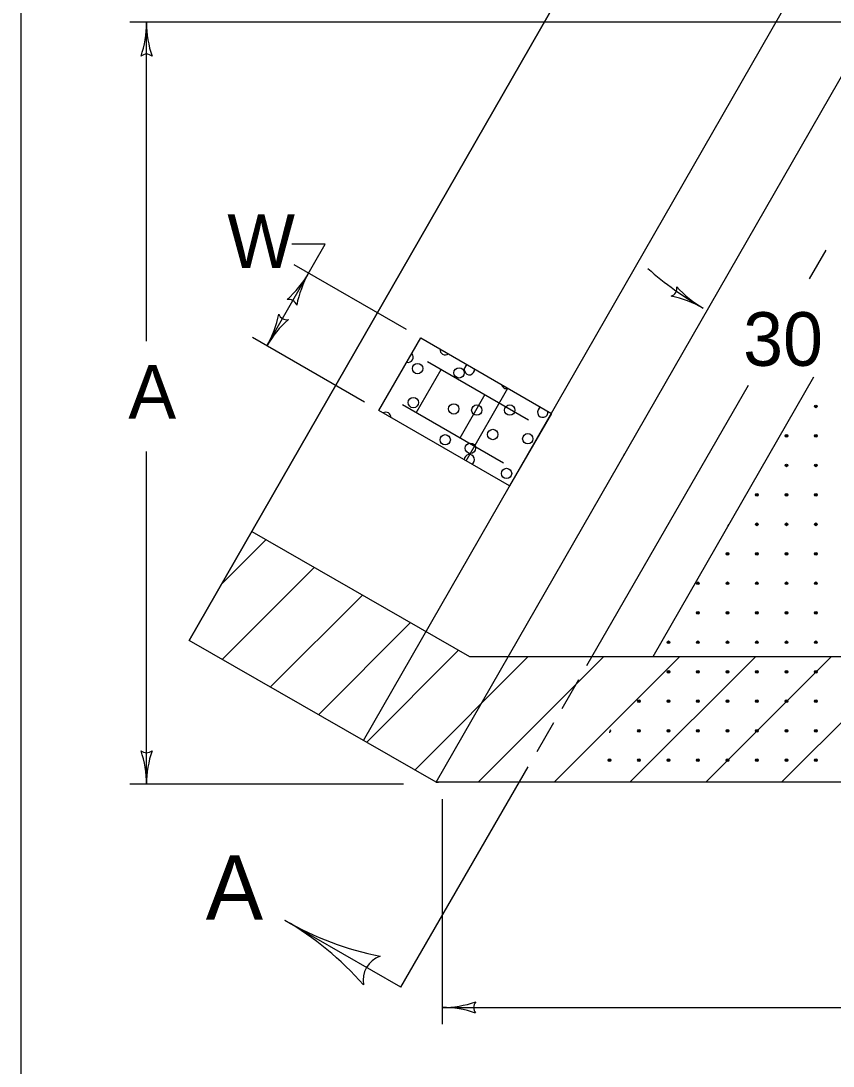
# Model space of a CAD drawing. Extents: x 1007 to 1035.5, y 1000.5 to 1021.5.
# Drawn here: x 1007 to 1010.034, y 1015.147 to 1019.05 of the extents above; entities that cross this region are included whole.
import ezdxf

# ---------------------------------------------------------------- set-up
doc = ezdxf.new("R2010")
doc.units = 0
for name, color, linetype in [('Level 1', 7, 'Continuous'), ('Level 10', 7, 'Continuous'), ('Level 11', 7, 'Continuous')]:
    doc.layers.add(name, color=color, linetype=linetype)

msp = doc.modelspace()

# ---------------------------------------------------------------- linework, layer by layer
at = {"layer": 'Level 1'}
for p, q in [((1009.5709, 1020.1189), (1007.6285, 1016.7361)), ((1009.5709, 1020.1189), (1007.6285, 1016.7361)), ((1007.6285, 1016.7361), (1009.5709, 1020.1189)), ((1008.2798, 1016.3623), (1010.0057, 1019.368)), ((1010.0992, 1019.0453), (1007.4067, 1019.0453)), ((1007.4692, 1017.8534), (1007.4692, 1019.0453)), ((1008.5511, 1016.2065), (1010.1868, 1019.0553)), ((1007.9187, 1017.836), (1008.1368, 1018.2159)), ((1008.1368, 1018.2159), (1008.0117, 1018.2159)), ((1009.9458, 1018.0864), (1010.0077, 1018.1937)), ((1008.4399, 1017.8974), (1008.0203, 1018.1385)), ((1008.2835, 1017.6265), (1007.8644, 1017.8671)), ((1008.5188, 1017.778), (1008.8964, 1017.5603)), ((1008.4764, 1017.5859), (1008.5701, 1017.7483)), ((1009.3617, 1016.6758), (1009.9613, 1017.7203)), ((1008.6631, 1017.4068), (1008.8188, 1017.6781)), ((1009.1136, 1016.6431), (1009.718, 1017.69)), ((1008.7328, 1017.6546), (1008.6389, 1017.4922)), ((1008.8028, 1017.3978), (1008.4249, 1017.6157)), ((1007.4692, 1016.1991), (1007.4692, 1017.4416)), ((1009.252, 1017.4273), (1009.2553, 1017.4332)), ((1007.8622, 1017.1431), (1008.676, 1016.6758)), ((1007.7491, 1016.9462), (1007.9154, 1017.1124)), ((1007.7516, 1016.6654), (1008.0953, 1017.0092)), ((1007.7491, 1016.9461), (1007.7491, 1016.9462)), ((1007.7491, 1016.9462), (1007.7491, 1016.9462)), ((1007.9314, 1016.5621), (1008.2753, 1016.9059)), ((1008.1115, 1016.4589), (1008.4551, 1016.8027)), ((1008.5511, 1016.2065), (1007.6285, 1016.7361)), ((1008.2913, 1016.3557), (1008.635, 1016.6993)), ((1008.4712, 1016.2523), (1008.8947, 1016.6758)), ((1008.676, 1016.6758), (1015.3948, 1016.6758)), ((1008.7084, 1016.2065), (1009.1778, 1016.6758)), ((1008.9917, 1016.2065), (1009.4611, 1016.6758)), ((1009.2748, 1016.2065), (1009.7443, 1016.6758)), ((1009.5581, 1016.2065), (1010.0273, 1016.6758)), ((1009.8413, 1016.2065), (1010.3106, 1016.6758)), ((1009.0822, 1016.5889), (1009.0198, 1016.4806)), ((1008.9282, 1016.3218), (1008.9908, 1016.4303)), ((1008.4194, 1015.4408), (1008.8946, 1016.2638)), ((1008.429, 1016.1991), (1007.4067, 1016.1991)), ((1008.5511, 1016.2065), (1008.5597, 1016.2065)), ((1015.5198, 1016.2065), (1008.5511, 1016.2065)), ((1008.5733, 1016.144), (1008.5733, 1015.303)), ((1008.4194, 1015.4408), (1007.9858, 1015.691)), ((1008.5733, 1015.3655), (1011.8184, 1015.3655))]:
    msp.add_line(p, q, dxfattribs=at)
msp.add_lwpolyline([(1008.9815, 1017.5843), (1008.8249, 1017.3133), (1008.3373, 1017.5948), (1008.4938, 1017.8658)], close=True, dxfattribs=at)
for centre, radius in [((1008.4816, 1017.7513), 0.0193), ((1008.6364, 1017.7355), 0.0193), ((1008.4657, 1017.6244), 0.0193), ((1008.6165, 1017.6006), 0.0193), ((1008.7028, 1017.5966), 0.0193), ((1008.8258, 1017.5966), 0.0193), ((1009.9692, 1017.6103), 0.00501), ((1009.9692, 1017.6103), 0.0025), ((1008.7622, 1017.5053), 0.0193), ((1008.5848, 1017.4856), 0.0193), ((1008.8932, 1017.4895), 0.0193), ((1009.8591, 1017.5002), 0.00501), ((1009.8591, 1017.5002), 0.0025), ((1009.9692, 1017.5002), 0.00501), ((1009.9692, 1017.5002), 0.0025), ((1008.6789, 1017.4537), 0.0193), ((1008.8138, 1017.3598), 0.0193), ((1009.8591, 1017.3901), 0.00501), ((1009.8591, 1017.3901), 0.0025), ((1009.9692, 1017.3901), 0.00501), ((1009.9692, 1017.3901), 0.0025), ((1009.7489, 1017.28), 0.00501), ((1009.8591, 1017.28), 0.00501), ((1009.9692, 1017.28), 0.00501), ((1009.7489, 1017.28), 0.0025), ((1009.8591, 1017.28), 0.0025), ((1009.9692, 1017.28), 0.0025), ((1009.7489, 1017.1698), 0.00501), ((1009.7489, 1017.1698), 0.0025), ((1009.8591, 1017.1698), 0.00501), ((1009.8591, 1017.1698), 0.0025), ((1009.9692, 1017.1698), 0.00501), ((1009.9692, 1017.1698), 0.0025), ((1009.6388, 1017.0597), 0.00501), ((1009.6388, 1017.0597), 0.0025), ((1009.7489, 1017.0597), 0.00501), ((1009.7489, 1017.0597), 0.0025), ((1009.8591, 1017.0597), 0.00501), ((1009.8591, 1017.0597), 0.0025), ((1009.9692, 1017.0597), 0.00501), ((1009.9692, 1017.0597), 0.0025), ((1009.5287, 1016.9496), 0.00501), ((1009.5287, 1016.9496), 0.0025), ((1009.6388, 1016.9496), 0.00501), ((1009.6388, 1016.9496), 0.0025), ((1009.7489, 1016.9496), 0.00501), ((1009.7489, 1016.9496), 0.0025), ((1009.8591, 1016.9496), 0.00501), ((1009.8591, 1016.9496), 0.0025), ((1009.9692, 1016.9496), 0.00501), ((1009.9692, 1016.9496), 0.0025), ((1009.5287, 1016.8395), 0.00501), ((1009.5287, 1016.8395), 0.0025), ((1009.6388, 1016.8395), 0.00501), ((1009.6388, 1016.8395), 0.0025), ((1009.7489, 1016.8395), 0.00501), ((1009.7489, 1016.8395), 0.0025), ((1009.8591, 1016.8395), 0.00501), ((1009.8591, 1016.8395), 0.0025), ((1009.9692, 1016.8395), 0.00501), ((1009.9692, 1016.8395), 0.0025), ((1009.4186, 1016.7293), 0.00501), ((1009.4186, 1016.7293), 0.0025), ((1009.5287, 1016.7293), 0.00501), ((1009.5287, 1016.7293), 0.0025), ((1009.6388, 1016.7293), 0.00501), ((1009.6388, 1016.7293), 0.0025), ((1009.7489, 1016.7293), 0.00501), ((1009.7489, 1016.7293), 0.0025), ((1009.8591, 1016.7293), 0.00501), ((1009.8591, 1016.7293), 0.0025), ((1009.9692, 1016.7293), 0.00501), ((1009.9692, 1016.7293), 0.0025), ((1009.4186, 1016.6192), 0.00501), ((1009.4186, 1016.6192), 0.0025), ((1009.5287, 1016.6192), 0.00501), ((1009.5287, 1016.6192), 0.0025), ((1009.6388, 1016.6192), 0.00501), ((1009.6388, 1016.6192), 0.0025), ((1009.7489, 1016.6192), 0.00501), ((1009.7489, 1016.6192), 0.0025), ((1009.8591, 1016.6192), 0.00501), ((1009.8591, 1016.6192), 0.0025), ((1009.9692, 1016.6192), 0.00501), ((1009.9692, 1016.6192), 0.0025), ((1009.3084, 1016.5091), 0.00501), ((1009.3084, 1016.5091), 0.0025), ((1009.4186, 1016.5091), 0.00501), ((1009.4186, 1016.5091), 0.0025), ((1009.5287, 1016.5091), 0.00501), ((1009.5287, 1016.5091), 0.0025), ((1009.6388, 1016.5091), 0.00501), ((1009.6388, 1016.5091), 0.0025), ((1009.7489, 1016.5091), 0.00501), ((1009.7489, 1016.5091), 0.0025), ((1009.8591, 1016.5091), 0.00501), ((1009.8591, 1016.5091), 0.0025), ((1009.9692, 1016.5091), 0.00501), ((1009.9692, 1016.5091), 0.0025), ((1009.3084, 1016.3989), 0.00501), ((1009.3084, 1016.3989), 0.0025), ((1009.4186, 1016.3989), 0.00501), ((1009.4186, 1016.3989), 0.0025), ((1009.5287, 1016.3989), 0.00501), ((1009.5287, 1016.3989), 0.0025), ((1009.6388, 1016.3989), 0.00501), ((1009.6388, 1016.3989), 0.0025), ((1009.7489, 1016.3989), 0.00501), ((1009.7489, 1016.3989), 0.0025), ((1009.8591, 1016.3989), 0.00501), ((1009.8591, 1016.3989), 0.0025), ((1009.9692, 1016.3989), 0.00501), ((1009.9692, 1016.3989), 0.0025), ((1009.1983, 1016.2888), 0.00501), ((1009.1983, 1016.2888), 0.0025), ((1009.3084, 1016.2888), 0.00501), ((1009.3084, 1016.2888), 0.0025), ((1009.4186, 1016.2888), 0.00501), ((1009.4186, 1016.2888), 0.0025), ((1009.5287, 1016.2888), 0.00501), ((1009.5287, 1016.2888), 0.0025), ((1009.6388, 1016.2888), 0.00501), ((1009.6388, 1016.2888), 0.0025), ((1009.7489, 1016.2888), 0.00501), ((1009.7489, 1016.2888), 0.0025), ((1009.8591, 1016.2888), 0.00501), ((1009.8591, 1016.2888), 0.0025), ((1009.9692, 1016.2888), 0.00501), ((1009.9692, 1016.2888), 0.0025)]:
    msp.add_circle(centre, radius, dxfattribs=at)
for centre, radius, start, end in [((1007.0778, 1019.043), 0.3914, 341.3472, 359.9939), ((1007.8606, 1019.043), 0.3914, 179.9878, 180), ((1007.8606, 1019.043), 0.3914, 180, 198.6688), ((1007.4691, 1018.8942), 0.0313, 48.7746, 130.8913), ((1007.7352, 1018.3024), 0.3914, 311.481, 330.1278), ((1008.414, 1017.9126), 0.3914, 150.1339, 168.8027), ((1008.414, 1017.9126), 0.3914, 150.1216, 150.1339), ((1010.1758, 1019.0707), 1.2609, 228.5731, 240.137), ((1009.4189, 1018.0513), 0.0313, 288.9116, 11.0283), ((1009.7428, 1018.3166), 0.3914, 221.4842, 240.1309), ((1008.0004, 1017.9784), 0.0313, 18.9085, 101.0252), ((1009.353, 1017.6378), 0.3914, 60.137, 78.8058), ((1007.5793, 1018.031), 0.3914, 330.1339, 348.8027), ((1007.9929, 1017.9651), 0.0313, 198.9085, 281.0252), ((1009.353, 1017.6378), 0.3914, 60.1248, 60.137), ((1008.2581, 1017.6412), 0.3914, 131.481, 150.1278), ((1007.5793, 1018.031), 0.3914, 330.1216, 330.1339), ((1008.446, 1017.7939), 0.0193, 256.502, 43.4989), ((1008.5848, 1017.8216), 0.0193, 172.1298, 307.884), ((1008.675, 1017.7474), 0.0193, 111.9032, 8.1106), ((1008.8138, 1017.6958), 0.0193, 191.5347, 288.479), ((1008.9488, 1017.5886), 0.0193, 109.3671, 10.6467), ((1008.3627, 1017.5689), 0.0193, 0.402, 119.6027), ((1008.675, 1017.4114), 0.0193, 298.8126, 181.1921), ((1009.6388, 1017.1698), 0.00501, 290.7396, 9.4219), ((1009.1983, 1016.3989), 0.00501, 253.5972, 46.5644), ((1009.1983, 1016.3989), 0.0025, 267.9495, 32.2121), ((1007.4692, 1016.348), 0.0313, 228.7746, 310.8913), ((1007.0778, 1016.1991), 0.3914, 0, 18.6688), ((1007.8606, 1016.1991), 0.3914, 161.3472, 179.9939), ((1007.0778, 1016.1991), 0.3914, 359.9878, 0), ((1008.5723, 1016.7071), 1.1732, 240.004, 258.6728), ((1007.3992, 1014.6749), 1.1732, 41.3512, 59.9979), ((1008.3721, 1015.4678), 0.0939, 108.7786, 190.8953), ((1008.5733, 1015.7569), 0.3914, 270, 288.6688), ((1008.5733, 1015.7569), 0.3914, 270, 288.6688), ((1008.7221, 1015.3655), 0.0313, 138.7746, 220.8913), ((1008.7221, 1015.3655), 0.0313, 138.7746, 220.8913), ((1008.5733, 1015.7569), 0.3914, 269.9878, 270), ((1008.5733, 1015.7569), 0.3914, 269.9878, 270), ((1008.5733, 1014.9741), 0.3914, 71.3472, 89.9939), ((1008.5733, 1014.9741), 0.3914, 71.3472, 89.9939)]:
    msp.add_arc(centre, radius, start, end, dxfattribs=at)
at = {"layer": 'Level 10'}
msp.add_line((1007, 1021.5), (1007, 1000.5), dxfattribs=at)
at = {"layer": 'Level 11'}
msp.add_lwpolyline([(1007, 1000.5), (1035.5, 1000.5), (1035.5, 1021.5), (1007, 1021.5)], close=True, dxfattribs=at)

# ---------------------------------------------------------------- texts
at = {"layer": 'Level 1'}
for s, height, p in [('W', 0.2002, (1007.771, 1018.1271)), ('30', 0.20023, (1009.6976, 1017.7618)), ('A', 0.2002, (1007.4013, 1017.5646)), ('A', 0.2403, (1007.6903, 1015.6931))]:
    msp.add_text(s, height=height, dxfattribs=at).set_placement(p)

doc.saveas('drawing.dxf')
